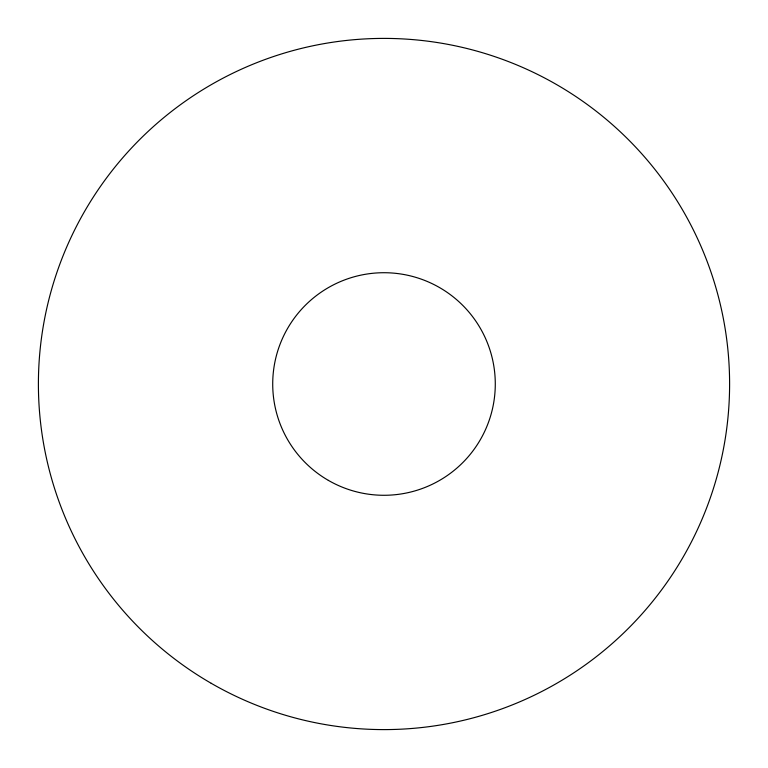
<?xml version="1.0" encoding="UTF-8"?>
<svg xmlns="http://www.w3.org/2000/svg" width="768" height="768" viewBox="0 0 768 768"><rect width="100%" height="100%" fill="white"/><g stroke="black" fill="none" stroke-linecap="round" stroke-linejoin="round"><path stroke-width="1.15" d="M211.2 683.299A345.6 345.6 0 0 0 729.6 384A345.6 345.6 0 0 0 211.2 84.701A345.6 345.6 0 0 0 211.2 683.299M328.358 480.374A111.283 111.283 0 0 0 495.283 384A111.283 111.283 0 0 0 328.358 287.626A111.283 111.283 0 0 0 328.358 480.374"/></g></svg>
